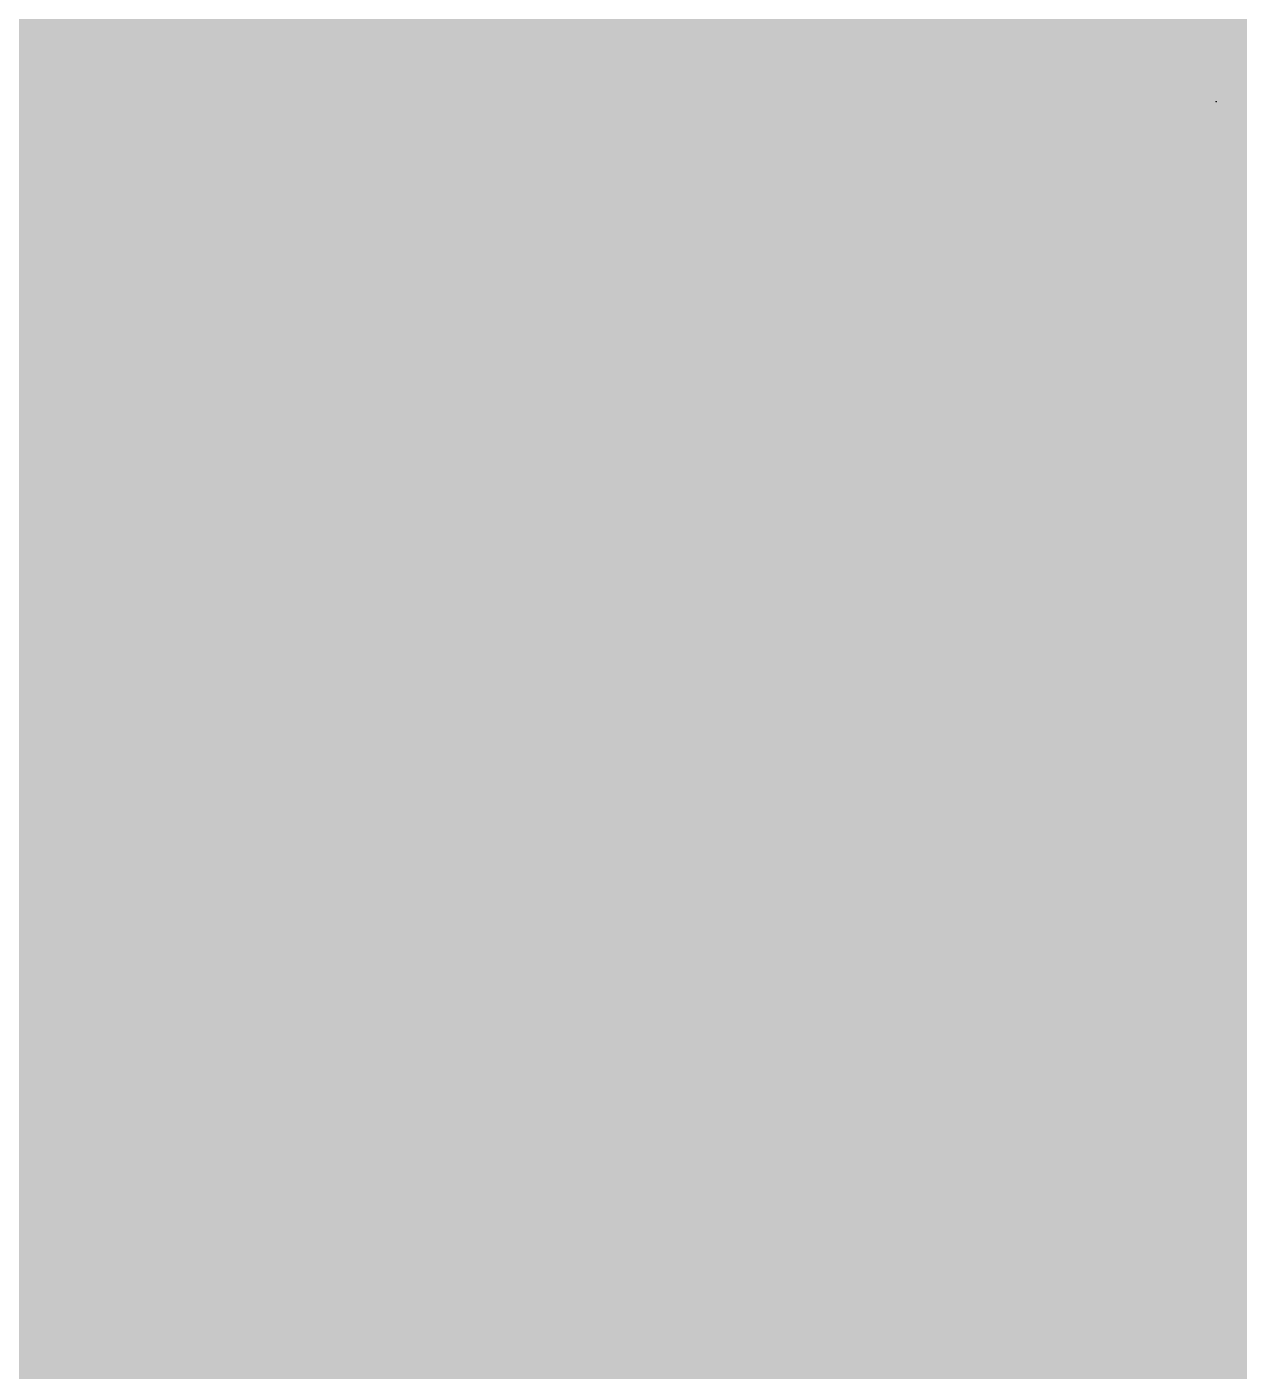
# Model space of a CAD drawing. Header units: metres. Extents: x -5576 to 5301, y -5071 to 5410.
# Drawn here: x -2515 to -172, y -2424 to 174 of the extents above; entities that cross this region are included whole.
import ezdxf

# ---------------------------------------------------------------- set-up
doc = ezdxf.new("R2010")
doc.units = ezdxf.units.M
doc.layers.add('A-DETL-GENF', color=92, linetype='Continuous', lineweight=18)
doc.layers.add('G-IMPT', color=8, linetype='Continuous', lineweight=13)

# ---------------------------------------------------------------- blocks, each defined once
blk = doc.blocks.new('90 boom_1e_orde - tree 4 plan_dwg-5047597-00_0 Basismaterialen')
at = {"layer": 'G-IMPT', "flags": 128}
for points in [[(223.9, 66), (224, 66), (224, 66), (224, 66), (224, 66), (224, 66), (224, 66), (224, 66), (224, 66), (224, 66), (224, 66), (224.1, 66), (224.1, 66), (224.1, 66), (224.1, 66), (224.1, 66), (224.1, 66), (224.1, 66), (224.1, 66), (224.1, 66), (224.1, 66), (224.1, 66), (224.1, 66), (224.1, 66), (224.1, 66), (224.1, 66), (224.1, 66), (224.1, 66), (224.1, 66), (224.1, 66), (224.1, 66), (224.2, 66), (224.2, 66), (224.2, 66), (224.2, 66), (224.2, 66), (224.2, 66), (224.2, 66), (224.2, 66), (224.2, 66), (224.2, 66), (224.2, 66), (224.2, 66), (224.2, 66), (224.2, 66), (224.2, 66), (224.2, 66), (224.2, 66), (224.2, 66), (224.2, 66), (224.2, 66), (224.2, 66), (224.2, 66), (224.2, 66), (224.2, 66), (224.2, 66), (224.2, 65.9), (224.2, 65.9), (224.2, 65.9), (224.2, 65.9), (224.2, 65.9), (224.2, 65.9), (224.2, 65.9), (224.2, 65.9), (224.2, 65.9), (224.2, 65.9), (224.2, 65.9), (224.2, 65.9), (224.2, 65.9), (224.2, 65.9), (224.2, 65.9), (224.2, 65.9), (224.2, 65.9), (224.2, 65.9), (224.2, 65.9), (224.2, 65.9), (224.2, 65.9), (224.2, 65.9), (224.2, 65.9), (224.2, 65.9), (224.2, 65.9), (224.2, 65.9), (224.2, 65.9), (224.2, 65.9), (224.2, 65.9), (224.2, 65.9), (224.2, 65.9), (224.2, 65.9), (224.2, 65.9), (224.2, 65.9), (224.2, 65.9), (224.2, 65.9), (224.2, 65.9), (224.2, 65.9), (224.2, 65.9), (224.2, 65.9), (224.2, 65.9), (224.3, 65.9), (224.3, 65.9), (224.3, 65.9), (224.3, 65.9), (224.3, 65.9), (224.3, 65.9), (224.3, 65.9), (224.3, 65.9), (224.3, 65.9), (224.3, 65.9), (224.3, 65.9), (224.3, 65.9), (224.3, 65.9), (224.3, 65.9), (224.3, 65.9), (224.3, 65.9), (224.3, 65.9), (224.3, 65.9), (224.3, 65.9), (224.3, 65.9), (224.3, 65.8), (224.3, 65.8), (224.3, 65.8), (224.3, 65.8), (224.3, 65.8), (224.3, 65.8), (224.3, 65.8), (224.3, 65.8), (224.3, 65.8), (224.3, 65.8), (224.3, 65.8), (224.3, 65.8), (224.3, 65.8), (224.3, 65.8), (224.3, 65.8), (224.3, 65.8), (224.3, 65.8), (224.3, 65.8), (224.3, 65.8), (224.3, 65.8), (224.3, 65.8), (224.3, 65.8), (224.3, 65.8), (224.3, 65.8), (224.3, 65.8), (224.3, 65.8), (224.3, 65.8), (224.3, 65.8), (224.3, 65.8), (224.3, 65.8), (224.3, 65.8), (224.3, 65.8), (224.3, 65.8), (224.3, 65.8), (224.4, 65.8), (224.4, 65.8), (224.4, 65.8), (224.4, 65.8), (224.4, 65.8), (224.4, 65.8), (224.4, 65.8), (224.4, 65.8), (224.4, 65.8), (224.4, 65.7), (224.4, 65.7), (224.4, 65.7), (224.4, 65.7), (224.4, 65.7), (224.4, 65.7), (224.4, 65.7), (224.4, 65.7), (224.4, 65.7), (224.4, 65.7), (224.4, 65.7), (224.4, 65.7), (224.4, 65.7), (224.4, 65.7), (224.4, 65.7), (224.4, 65.7), (224.4, 65.7), (224.4, 65.7), (224.4, 65.7), (224.4, 65.7), (224.4, 65.7), (224.4, 65.7), (224.4, 65.7), (224.4, 65.7), (224.4, 65.7), (224.4, 65.7), (224.4, 65.6), (224.4, 65.6), (224.4, 65.6), (224.4, 65.6), (224.4, 65.6), (224.4, 65.6), (224.4, 65.6), (224.4, 65.6), (224.4, 65.6), (224.4, 65.6), (224.4, 65.6), (224.4, 65.6), (224.4, 65.6), (224.4, 65.6), (224.4, 65.6), (224.4, 65.6), (224.4, 65.6), (224.4, 65.6), (224.4, 65.6), (224.4, 65.6), (224.4, 65.6), (224.4, 65.6), (224.4, 65.6), (224.4, 65.6), (224.4, 65.6), (224.4, 65.6), (224.4, 65.6), (224.4, 65.6), (224.4, 65.6), (224.4, 65.6), (224.4, 65.6), (224.4, 65.6), (224.4, 65.6), (224.4, 65.6), (224.4, 65.6), (224.4, 65.6), (224.4, 65.6), (224.4, 65.6), (224.4, 65.6), (224.4, 65.6), (224.4, 65.6), (224.4, 65.6), (224.4, 65.6), (224.4, 65.6), (224.4, 65.6), (224.4, 65.6), (224.4, 65.6), (224.4, 65.6), (224.4, 65.6), (224.4, 65.6), (224.4, 65.6), (224.4, 65.6), (224.4, 65.6), (224.4, 65.6), (224.4, 65.5), (224.4, 65.5), (224.4, 65.5), (224.4, 65.5), (224.4, 65.5), (224.4, 65.5), (224.4, 65.5), (224.4, 65.5), (224.4, 65.5), (224.4, 65.5), (224.4, 65.5), (224.4, 65.5), (224.4, 65.5), (224.4, 65.5), (224.4, 65.5), (224.4, 65.5), (224.4, 65.5), (224.4, 65.5), (224.4, 65.5), (224.4, 65.5), (224.4, 65.5), (224.4, 65.5), (224.4, 65.5), (224.4, 65.5), (224.4, 65.5), (224.4, 65.5), (224.4, 65.5), (224.4, 65.5), (224.4, 65.5), (224.4, 65.5), (224.4, 65.5), (224.4, 65.5), (224.4, 65.5), (224.4, 65.5), (224.4, 65.5), (224.4, 65.5), (224.4, 65.5), (224.4, 65.5), (224.4, 65.5), (224.4, 65.5), (224.4, 65.5), (224.4, 65.5), (224.4, 65.5), (224.3, 65.5), (224.3, 65.5), (224.3, 65.5), (224.3, 65.5), (224.3, 65.5), (224.3, 65.5), (224.3, 65.5), (224.3, 65.5), (224.3, 65.5), (224.3, 65.5), (224.3, 65.5), (224.3, 65.5), (224.3, 65.5), (224.3, 65.5), (224.3, 65.5), (224.3, 65.5), (224.3, 65.5), (224.3, 65.5), (224.3, 65.5), (224.3, 65.5), (224.3, 65.5), (224.3, 65.5), (224.3, 65.5), (224.3, 65.5), (224.3, 65.5), (224.3, 65.5), (224.3, 65.5), (224.3, 65.5), (224.3, 65.5), (224.3, 65.5), (224.3, 65.5), (224.3, 65.5), (224.3, 65.5), (224.3, 65.5), (224.3, 65.5), (224.3, 65.5), (224.3, 65.5), (224.3, 65.5), (224.3, 65.5), (224.3, 65.5), (224.3, 65.4), (224.3, 65.4), (224.3, 65.4), (224.3, 65.4), (224.3, 65.4), (224.3, 65.4), (224.3, 65.4), (224.3, 65.4), (224.3, 65.4), (224.3, 65.4), (224.3, 65.4), (224.3, 65.4), (224.3, 65.4), (224.3, 65.4), (224.3, 65.4), (224.3, 65.4), (224.3, 65.4), (224.3, 65.4), (224.3, 65.4), (224.3, 65.4), (224.3, 65.4), (224.3, 65.4), (224.3, 65.4), (224.3, 65.4), (224.3, 65.4), (224.3, 65.4), (224.3, 65.4), (224.3, 65.4), (224.3, 65.4), (224.3, 65.4), (224.3, 65.4), (224.3, 65.4), (224.3, 65.4), (224.3, 65.4), (224.3, 65.4), (224.3, 65.4), (224.3, 65.4), (224.3, 65.4), (224.3, 65.4), (224.3, 65.4), (224.4, 65.4), (224.4, 65.4), (224.4, 65.4), (224.4, 65.4), (224.4, 65.4), (224.4, 65.4), (224.4, 65.4), (224.4, 65.4), (224.4, 65.4), (224.4, 65.4), (224.4, 65.4), (224.4, 65.4), (224.4, 65.4), (224.4, 65.4), (224.4, 65.4), (224.4, 65.4), (224.4, 65.4), (224.4, 65.4), (224.4, 65.4), (224.4, 65.4), (224.4, 65.4), (224.4, 65.4), (224.4, 65.4), (224.4, 65.4), (224.4, 65.4), (224.4, 65.4), (224.4, 65.4), (224.4, 65.4), (224.4, 65.4), (224.4, 65.4), (224.4, 65.4), (224.4, 65.4), (224.4, 65.4), (224.4, 65.4), (224.4, 65.4), (224.4, 65.4), (224.4, 65.3), (224.4, 65.3), (224.4, 65.3), (224.4, 65.3), (224.4, 65.3), (224.4, 65.3), (224.4, 65.3), (224.4, 65.3), (224.4, 65.3), (224.4, 65.3), (224.4, 65.3), (224.4, 65.3), (224.4, 65.3), (224.4, 65.3), (224.4, 65.3), (224.4, 65.3), (224.4, 65.3), (224.4, 65.3), (224.4, 65.3), (224.4, 65.3), (224.4, 65.3), (224.4, 65.3), (224.4, 65.3), (224.4, 65.3), (224.4, 65.3), (224.4, 65.3), (224.4, 65.3), (224.4, 65.3), (224.4, 65.3), (224.4, 65.3), (224.4, 65.3), (224.4, 65.3), (224.4, 65.3), (224.4, 65.3), (224.4, 65.3), (224.4, 65.3), (224.4, 65.3), (224.4, 65.3), (224.4, 65.3), (224.4, 65.3), (224.4, 65.3), (224.4, 65.3), (224.4, 65.3), (224.4, 65.3), (224.4, 65.3), (224.4, 65.3), (224.4, 65.3), (224.3, 65.2), (224.3, 65.2), (224.3, 65.2), (224.3, 65.2), (224.3, 65.2), (224.3, 65.2), (224.3, 65.2), (224.3, 65.2), (224.3, 65.2), (224.3, 65.2), (224.3, 65.2), (224.3, 65.2), (224.3, 65.2), (224.3, 65.2), (224.3, 65.2), (224.3, 65.2), (224.3, 65.2), (224.3, 65.2), (224.3, 65.2), (224.3, 65.2), (224.3, 65.2), (224.3, 65.2), (224.3, 65.2), (224.3, 65.2), (224.3, 65.2), (224.3, 65.2), (224.3, 65.2), (224.3, 65.2), (224.3, 65.2), (224.3, 65.2), (224.3, 65.2), (224.3, 65.2), (224.3, 65.2), (224.3, 65.2), (224.3, 65.2), (224.3, 65.2), (224.3, 65.2), (224.3, 65.2), (224.3, 65.2), (224.3, 65.2), (224.3, 65.2), (224.3, 65.2), (224.3, 65.2), (224.3, 65.2), (224.3, 65.2), (224.3, 65.2), (224.3, 65.2), (224.3, 65.2), (224.3, 65.2), (224.3, 65.2), (224.3, 65.2), (224.3, 65.2), (224.3, 65.2), (224.3, 65.2), (224.3, 65.2), (224.3, 65.2), (224.3, 65.2), (224.3, 65.2), (224.3, 65.2), (224.3, 65.2), (224.3, 65.2), (224.3, 65.2), (224.3, 65.2), (224.3, 65.2), (224.3, 65.2), (224.3, 65.2), (224.3, 65.2), (224.3, 65.2), (224.3, 65.2), (224.3, 65.2), (224.3, 65.2), (224.3, 65.2), (224.3, 65.2), (224.3, 65.2), (224.3, 65.2), (224.3, 65.2), (224.2, 65.2), (224.2, 65.2), (224.2, 65.2), (224.2, 65.2), (224.2, 65.2), (224.2, 65.2), (224.2, 65.2), (224.2, 65.2), (224.2, 65.2), (224.2, 65.2), (224.2, 65.2), (224.2, 65.2), (224.2, 65.2), (224.2, 65.2), (224.2, 65.2), (224.2, 65.2), (224.2, 65.2), (224.2, 65.2), (224.2, 65.2), (224.2, 65.2), (224.2, 65.2), (224.2, 65.2), (224.2, 65.2), (224.2, 65.2), (224.2, 65.2), (224.2, 65.2), (224.2, 65.2), (224.2, 65.2), (224.2, 65.2), (224.2, 65.2), (224.2, 65.2), (224.2, 65.2), (224.2, 65.2), (224.2, 65.2), (224.2, 65.2), (224.2, 65.2), (224.2, 65.2), (224.2, 65.2), (224.2, 65.2), (224.2, 65.1), (224.2, 65.1), (224.2, 65.1), (224.2, 65.1), (224.2, 65.1), (224.2, 65.1), (224.2, 65.1), (224.2, 65.1), (224.2, 65.1), (224.2, 65.1), (224.2, 65.1), (224.2, 65.1), (224.2, 65.1), (224.2, 65.1), (224.2, 65.2), (224.2, 65.2), (224.2, 65.2), (224.1, 65.2), (224.1, 65.2), (224.1, 65.2), (224.1, 65.2), (224.1, 65.2), (224.1, 65.2), (224.1, 65.2), (224.1, 65.2), (224.1, 65.1), (224.1, 65.1), (224.1, 65.1), (224.1, 65.1), (224.1, 65.1), (224.1, 65.1), (224.1, 65.1), (224.1, 65.1), (224.1, 65.1), (224.1, 65.1), (224.1, 65.1), (224.1, 65.1), (224.1, 65.1), (224.1, 65.1), (224.1, 65.1), (224.1, 65.1), (224.1, 65.1), (224.1, 65.1), (224.1, 65.1), (224.1, 65.1), (224.1, 65.1), (224.1, 65.1), (224.1, 65.1), (224.1, 65.1), (224.1, 65.1), (224.1, 65.1), (224.1, 65.1), (224.1, 65.1), (224.1, 65.1), (224.1, 65.1), (224.1, 65.1), (224.1, 65.1), (224.1, 65.1), (224.1, 65.1), (224.1, 65.1), (224.1, 65.1), (224.1, 65.1), (224.1, 65.1), (224.1, 65.1), (224.1, 65.1), (224.1, 65.1), (224.1, 65.1), (224.1, 65.1), (224.1, 65.1), (224, 65.1), (224, 65.1), (224, 65.1), (224, 65.1), (224, 65.1), (224, 65.1), (224, 65.1), (224, 65.1), (224, 65.1), (224, 65.1), (224, 65.1), (224, 65.1), (224, 65.1), (224, 65.1), (224, 65.1), (224, 65.1), (224, 65.1), (224, 65.1), (224, 65.1), (224, 65.1), (224, 65.1), (224, 65.1), (224, 65.1), (224, 65.1), (224, 65.1), (224, 65.1), (224, 65.1), (224, 65.1), (224, 65.1), (224, 65.1), (224, 65.1), (224, 65.1), (224, 65.1), (223.9, 65.1), (223.9, 65.1), (223.9, 65.1), (223.9, 65.1), (223.9, 65.1), (223.9, 65.1), (223.9, 65.1), (223.9, 65.1), (223.9, 65.1), (223.9, 65.1), (223.9, 65.1), (223.9, 65.1), (223.9, 65.1), (223.9, 65.1), (223.9, 65.1), (223.9, 65.1), (223.9, 65.1), (223.9, 65.1), (223.9, 65.1), (223.9, 65.1), (223.9, 65.1), (223.9, 65.1), (223.9, 65.1), (223.9, 65.1), (223.9, 65.1), (223.9, 65.1), (223.9, 65.1), (223.9, 65), (223.9, 65), (223.9, 65), (223.9, 65), (223.9, 65), (223.9, 65), (223.9, 65), (223.9, 65), (223.9, 65), (223.9, 65), (223.9, 65), (223.9, 65), (223.9, 65), (223.9, 65), (223.9, 65.1), (223.9, 65.1), (223.9, 65.1), (223.9, 65.1), (223.8, 65.1), (223.8, 65.1), (223.8, 65.1), (223.8, 65.1), (223.8, 65.1), (223.8, 65.1), (223.8, 65.1), (223.8, 65.1), (223.8, 65.1), (223.8, 65.1), (223.8, 65.1), (223.8, 65.1), (223.8, 65.1), (223.8, 65.1), (223.8, 65.1), (223.8, 65.1), (223.8, 65.1), (223.8, 65.1), (223.8, 65.1), (223.8, 65.1), (223.8, 65.1), (223.8, 65.1), (223.8, 65.1), (223.8, 65.1), (223.8, 65.1), (223.8, 65.1), (223.8, 65.1), (223.8, 65.1), (223.8, 65.1), (223.8, 65.1), (223.8, 65.1), (223.8, 65.1), (223.8, 65.1), (223.8, 65.1), (223.8, 65.1), (223.8, 65.1), (223.8, 65.1), (223.8, 65.1), (223.8, 65.1), (223.8, 65.1), (223.8, 65.1), (223.8, 65.1), (223.8, 65.1), (223.7, 65.1), (223.7, 65.1), (223.7, 65.1), (223.7, 65.1), (223.7, 65.1), (223.7, 65.1), (223.7, 65.1), (223.7, 65.1), (223.7, 65.2), (223.7, 65.2), (223.7, 65.2), (223.7, 65.2), (223.7, 65.2), (223.7, 65.2), (223.7, 65.2), (223.7, 65.2), (223.7, 65.2), (223.7, 65.2), (223.7, 65.2), (223.7, 65.2), (223.7, 65.2), (223.7, 65.2), (223.7, 65.2), (223.7, 65.2), (223.7, 65.2), (223.7, 65.2), (223.7, 65.2), (223.7, 65.2), (223.7, 65.3), (223.7, 65.3), (223.7, 65.3), (223.7, 65.3), (223.7, 65.3), (223.7, 65.3), (223.7, 65.3), (223.7, 65.3), (223.7, 65.3), (223.7, 65.3), (223.7, 65.3), (223.7, 65.3), (223.7, 65.3), (223.7, 65.3), (223.7, 65.3), (223.7, 65.3), (223.7, 65.3), (223.7, 65.3), (223.7, 65.3), (223.7, 65.3), (223.7, 65.3), (223.7, 65.3), (223.7, 65.3), (223.7, 65.3), (223.7, 65.3), (223.7, 65.3), (223.7, 65.3), (223.7, 65.3), (223.7, 65.3), (223.7, 65.3), (223.7, 65.3), (223.7, 65.3), (223.7, 65.3), (223.7, 65.3), (223.7, 65.3), (223.6, 65.3), (223.6, 65.3), (223.6, 65.3), (223.6, 65.3), (223.6, 65.3), (223.6, 65.3), (223.6, 65.3), (223.6, 65.3), (223.6, 65.3), (223.6, 65.3), (223.6, 65.3), (223.6, 65.3), (223.6, 65.3), (223.6, 65.3), (223.6, 65.3), (223.6, 65.3), (223.6, 65.3), (223.6, 65.3), (223.6, 65.3), (223.6, 65.3), (223.6, 65.3), (223.6, 65.3), (223.6, 65.3), (223.6, 65.3), (223.6, 65.3), (223.6, 65.3), (223.6, 65.3), (223.6, 65.3), (223.6, 65.3), (223.6, 65.3), (223.6, 65.3), (223.6, 65.3), (223.6, 65.3), (223.6, 65.2), (223.6, 65.2), (223.6, 65.2), (223.6, 65.2), (223.6, 65.2), (223.6, 65.2), (223.6, 65.2), (223.6, 65.2), (223.6, 65.2), (223.6, 65.2), (223.6, 65.2), (223.5, 65.2), (223.5, 65.2), (223.5, 65.2), (223.5, 65.3), (223.5, 65.3), (223.5, 65.3), (223.5, 65.3), (223.5, 65.3), (223.5, 65.3), (223.5, 65.3), (223.5, 65.3), (223.5, 65.3), (223.5, 65.3), (223.5, 65.3), (223.5, 65.3), (223.5, 65.3), (223.5, 65.3), (223.5, 65.3), (223.5, 65.3), (223.5, 65.3), (223.5, 65.3), (223.5, 65.3), (223.5, 65.3), (223.5, 65.3), (223.5, 65.3), (223.5, 65.3), (223.5, 65.3), (223.5, 65.3), (223.5, 65.3), (223.5, 65.3), (223.5, 65.3), (223.5, 65.3), (223.5, 65.3), (223.5, 65.3), (223.5, 65.4), (223.5, 65.4), (223.5, 65.4), (223.5, 65.4), (223.5, 65.4), (223.5, 65.4), (223.5, 65.4), (223.5, 65.4), (223.5, 65.4), (223.5, 65.4), (223.5, 65.4), (223.5, 65.4), (223.5, 65.4), (223.5, 65.4), (223.5, 65.4), (223.5, 65.4), (223.5, 65.4), (223.5, 65.4), (223.5, 65.4), (223.5, 65.4), (223.5, 65.4), (223.5, 65.4), (223.5, 65.4), (223.5, 65.4), (223.5, 65.4), (223.5, 65.4), (223.5, 65.4), (223.5, 65.4), (223.5, 65.4), (223.5, 65.4), (223.5, 65.4), (223.5, 65.4), (223.5, 65.4), (223.5, 65.4), (223.5, 65.4), (223.5, 65.4), (223.5, 65.4), (223.5, 65.4), (223.5, 65.4), (223.5, 65.4), (223.5, 65.4), (223.5, 65.4), (223.5, 65.4), (223.5, 65.4), (223.4, 65.4), (223.4, 65.4), (223.4, 65.4), (223.4, 65.4), (223.4, 65.4), (223.4, 65.4), (223.4, 65.5), (223.4, 65.5), (223.4, 65.5), (223.4, 65.5), (223.4, 65.5), (223.4, 65.5), (223.4, 65.5), (223.4, 65.5), (223.4, 65.5), (223.4, 65.5), (223.4, 65.5), (223.4, 65.5), (223.4, 65.5), (223.4, 65.5), (223.4, 65.5), (223.4, 65.5), (223.4, 65.5), (223.4, 65.5), (223.4, 65.5), (223.4, 65.5), (223.4, 65.5), (223.5, 65.5), (223.5, 65.5), (223.5, 65.5), (223.5, 65.5), (223.5, 65.5), (223.5, 65.5), (223.5, 65.5), (223.5, 65.5), (223.5, 65.5), (223.5, 65.5), (223.5, 65.5), (223.5, 65.5), (223.5, 65.5), (223.5, 65.5), (223.5, 65.5), (223.5, 65.5), (223.5, 65.5), (223.5, 65.5), (223.5, 65.5), (223.5, 65.5), (223.5, 65.5), (223.5, 65.5), (223.5, 65.5), (223.5, 65.5), (223.5, 65.5), (223.5, 65.5), (223.5, 65.5), (223.5, 65.5), (223.5, 65.5), (223.5, 65.5), (223.5, 65.5), (223.5, 65.5), (223.5, 65.5), (223.5, 65.5), (223.5, 65.5), (223.5, 65.5), (223.5, 65.5), (223.5, 65.5), (223.5, 65.5), (223.5, 65.5), (223.5, 65.6), (223.5, 65.6), (223.5, 65.6), (223.5, 65.6), (223.5, 65.6), (223.5, 65.6), (223.5, 65.6), (223.5, 65.6), (223.5, 65.6), (223.5, 65.6), (223.4, 65.6), (223.4, 65.6), (223.4, 65.6), (223.4, 65.6), (223.4, 65.6), (223.4, 65.6), (223.4, 65.6), (223.4, 65.6), (223.4, 65.6), (223.4, 65.6), (223.4, 65.6), (223.4, 65.6), (223.4, 65.6), (223.4, 65.6), (223.4, 65.6), (223.4, 65.6), (223.4, 65.6), (223.4, 65.6), (223.4, 65.6), (223.4, 65.6), (223.4, 65.6), (223.4, 65.6), (223.4, 65.6), (223.4, 65.6), (223.4, 65.6), (223.4, 65.6), (223.4, 65.7), (223.5, 65.7), (223.5, 65.7), (223.5, 65.7), (223.5, 65.7), (223.5, 65.7), (223.5, 65.7), (223.5, 65.7), (223.5, 65.7), (223.5, 65.7), (223.5, 65.7), (223.5, 65.7), (223.5, 65.7), (223.5, 65.7), (223.5, 65.7), (223.5, 65.7), (223.5, 65.7), (223.5, 65.7), (223.5, 65.7), (223.5, 65.7), (223.5, 65.7), (223.5, 65.7), (223.5, 65.7), (223.5, 65.7), (223.5, 65.7), (223.5, 65.7), (223.5, 65.7), (223.5, 65.7), (223.5, 65.7), (223.5, 65.7), (223.5, 65.7), (223.5, 65.7), (223.5, 65.7), (223.5, 65.7), (223.5, 65.7), (223.5, 65.7), (223.5, 65.7), (223.5, 65.7), (223.5, 65.7), (223.5, 65.7), (223.5, 65.7), (223.5, 65.7), (223.5, 65.7), (223.5, 65.7), (223.5, 65.7), (223.5, 65.7), (223.5, 65.7), (223.5, 65.7), (223.5, 65.7), (223.5, 65.7), (223.5, 65.7), (223.6, 65.7), (223.6, 65.7), (223.6, 65.7), (223.6, 65.7), (223.6, 65.7), (223.6, 65.7), (223.6, 65.7), (223.6, 65.7), (223.6, 65.7), (223.6, 65.7), (223.6, 65.7), (223.6, 65.7), (223.6, 65.7), (223.6, 65.7), (223.6, 65.7), (223.6, 65.7), (223.6, 65.7), (223.6, 65.7), (223.6, 65.7), (223.6, 65.7), (223.6, 65.7), (223.6, 65.7), (223.6, 65.7), (223.6, 65.7), (223.6, 65.7), (223.6, 65.7), (223.6, 65.7), (223.6, 65.7), (223.7, 65.7), (223.7, 65.7), (223.7, 65.7), (223.7, 65.7), (223.7, 65.7), (223.7, 65.7), (223.7, 65.7), (223.7, 65.7), (223.7, 65.7), (223.7, 65.7), (223.7, 65.7), (223.7, 65.7), (223.7, 65.7), (223.7, 65.7), (223.7, 65.7), (223.7, 65.7), (223.7, 65.7), (223.7, 65.7), (223.7, 65.7), (223.7, 65.7), (223.7, 65.7), (223.7, 65.7), (223.7, 65.7), (223.7, 65.7), (223.7, 65.7), (223.7, 65.7), (223.7, 65.7), (223.7, 65.7), (223.7, 65.7), (223.7, 65.7), (223.7, 65.7), (223.7, 65.7), (223.7, 65.8), (223.7, 65.8), (223.7, 65.8), (223.7, 65.8), (223.7, 65.8), (223.7, 65.8), (223.7, 65.8), (223.7, 65.8), (223.7, 65.8), (223.7, 65.8), (223.7, 65.8), (223.7, 65.8), (223.7, 65.8), (223.7, 65.8), (223.7, 65.8), (223.7, 65.8), (223.7, 65.8), (223.7, 65.8), (223.7, 65.8), (223.7, 65.8), (223.7, 65.8), (223.7, 65.8), (223.7, 65.8), (223.7, 65.8), (223.7, 65.8), (223.7, 65.8), (223.7, 65.8), (223.7, 65.8), (223.7, 65.8), (223.7, 65.8), (223.7, 65.8), (223.7, 65.8), (223.7, 65.8), (223.7, 65.8), (223.7, 65.8), (223.8, 65.8), (223.8, 65.8), (223.8, 65.8), (223.8, 65.8), (223.8, 65.8), (223.8, 65.8), (223.8, 65.8), (223.8, 65.8), (223.8, 65.8), (223.8, 65.8), (223.8, 65.8), (223.8, 65.8), (223.8, 65.8), (223.8, 65.8), (223.8, 65.8), (223.8, 65.8), (223.8, 65.8), (223.8, 65.8), (223.8, 65.8), (223.8, 65.8), (223.8, 65.8), (223.8, 65.8), (223.9, 65.8), (223.9, 65.8), (223.9, 65.8), (223.9, 65.8), (223.9, 65.8), (223.9, 65.8), (223.9, 65.8), (223.9, 65.8), (223.9, 65.8), (223.9, 65.8), (223.9, 65.8), (223.9, 65.8), (223.9, 65.8), (223.9, 65.8), (223.9, 65.8), (223.9, 65.8), (223.9, 65.8), (223.9, 65.8), (223.9, 65.8), (223.9, 65.8), (223.9, 65.8), (223.9, 65.8), (223.9, 65.8), (223.9, 65.8), (223.9, 65.8), (223.8, 65.8), (223.8, 65.8), (223.8, 65.8), (223.8, 65.9), (223.8, 65.9), (223.8, 65.9), (223.8, 65.9), (223.8, 65.9), (223.8, 65.9), (223.8, 65.9), (223.8, 65.9), (223.8, 65.9), (223.8, 65.9), (223.8, 65.9), (223.8, 65.9), (223.8, 65.9), (223.8, 65.9), (223.8, 65.9), (223.8, 65.9), (223.8, 65.9), (223.8, 65.9), (223.8, 65.9), (223.8, 65.9), (223.8, 65.9), (223.8, 65.9), (223.8, 65.9), (223.8, 65.9), (223.8, 65.9), (223.8, 65.9), (223.8, 65.9), (223.8, 65.9), (223.8, 65.9), (223.8, 65.9), (223.8, 65.9), (223.8, 65.9), (223.8, 65.9), (223.8, 65.9), (223.9, 65.9), (223.9, 65.9), (223.9, 65.9), (223.9, 65.9), (223.9, 65.9), (223.9, 65.9), (223.9, 65.9), (223.9, 65.9), (223.9, 65.9), (223.9, 65.9), (223.9, 65.9), (223.9, 65.9), (223.9, 65.9), (223.9, 65.9), (223.9, 66), (223.9, 66), (223.9, 66), (223.9, 66), (223.9, 66), (223.9, 66), (223.9, 66), (223.9, 66), (223.9, 66), (223.9, 66), (223.9, 66), (223.9, 66), (223.9, 66), (223.9, 66), (223.9, 66), (223.9, 66), (223.9, 66), (223.9, 66), (223.9, 66), (223.9, 66), (223.9, 66), (223.9, 66), (223.9, 66), (223.9, 66), (223.9, 66), (223.9, 66), (223.9, 66), (223.9, 66)], [(223.8, 66), (223.8, 66), (223.7, 66), (223.7, 66), (223.8, 66), (223.7, 66), (223.7, 66), (223.7, 66), (223.7, 65.9), (223.8, 65.9), (223.8, 65.9), (223.7, 65.8), (223.7, 65.9), (223.6, 65.8), (223.6, 65.8), (223.6, 65.8), (223.6, 65.8), (223.5, 65.8), (223.6, 65.8), (223.5, 65.8), (223.5, 65.8), (223.6, 65.9), (223.8, 65.8)], [(223.7, 65.2), (223.7, 65.3), (223.7, 65.2), (223.6, 65.2), (223.6, 65.2), (223.7, 65.2), (223.7, 65.1), (223.7, 65.1), (223.6, 65.2), (223.6, 65.2), (223.6, 65.2), (223.7, 65.1), (223.7, 65.1), (223.7, 65.1), (223.7, 65.1), (223.6, 65.1)], [(224.4, 65.4), (224.4, 65.4), (224.4, 65.5), (224.5, 65.4)]]:
    blk.add_lwpolyline(points, dxfattribs=at)
at = {"layer": 'G-IMPT'}
blk.add_circle((224, 65.5), 0.0133, dxfattribs=at)
blk = doc.blocks.new('90 boom_1e_orde - Tree with Shading-3639536-00_0 Basismaterialen')
at = {"layer": 'A-DETL-GENF', "lineweight": 13}
blk.add_hatch(color=256, dxfattribs=at).paths.add_polyline_path([(-603.7, -5071.4), (-553.8, -5070.6), (-506.9, -5067.7), (-463.5, -5062.9), (-424, -5056.5), (-388.7, -5048.6), (-358, -5039.4), (-332.2, -5029.1), (-311.5, -5017.8), (-295.8, -5005.7), (-284.3, -4992.5), (-276.8, -4978.5), (-272.8, -4963.6), (-271.7, -4947.7), (-273.2, -4930.9), (-276.7, -4913.1), (-281.8, -4894.5), (-288, -4874.9), (-294.9, -4854.4), (-301.9, -4833.1), (-308.6, -4811.1), (-314.5, -4788.6), (-319.1, -4765.7), (-321.8, -4742.4), (-322.2, -4719), (-319.8, -4695.4), (-314.1, -4672), (-304.6, -4648.7), (-290.9, -4625.8), (-273.3, -4603.3), (-252.1, -4581.5), (-227.9, -4560.4), (-201, -4540.2), (-171.7, -4521.1), (-140.5, -4503.2), (-107.8, -4486.8), (-73.9, -4471.8), (-39.4, -4458.6), (-4.4, -4447.2), (30.5, -4437.7), (65.2, -4430.2), (99.3, -4424.7), (132.6, -4421.3), (164.7, -4420.1), (195.3, -4421.1), (224.2, -4424.4), (251, -4430), (275.5, -4438), (297.5, -4448.5), (317.4, -4461.1), (336, -4475.8), (353.8, -4492.2), (371.5, -4510), (389.7, -4529.1), (409, -4549.1), (430, -4570), (453.5, -4591.3), (479.9, -4612.8), (509.9, -4634.3), (543.1, -4655.6), (579.2, -4676.2), (617.9, -4695.8), (658.8, -4714.3), (701.5, -4731.2), (745.7, -4746.3), (790.9, -4759.2), (836.9, -4769.6), (883.2, -4777.2), (929.6, -4781.9), (975.8, -4783.7), (1021.7, -4783), (1067.1, -4779.9), (1111.8, -4774.7), (1155.7, -4767.6), (1198.6, -4759), (1240.4, -4749), (1280.8, -4737.8), (1319.7, -4725.9), (1357, -4713.2), (1392.5, -4699.8), (1426, -4685.7), (1457.5, -4670.6), (1486.9, -4654.5), (1513.9, -4637.4), (1538.4, -4619.1), (1560.4, -4599.5), (1579.6, -4578.6), (1596, -4556.2), (1609.5, -4532.4), (1620.2, -4507.2), (1628.5, -4480.9), (1634.6, -4453.7), (1638.8, -4425.8), (1641.3, -4397.5), (1642.5, -4368.9), (1642.5, -4340.3), (1641.6, -4311.9), (1640.2, -4283.9), (1636.7, -4229.6), (1635.4, -4203.4), (1634.8, -4177.8), (1635.4, -4152.8), (1637.4, -4128.5), (1641.3, -4104.7), (1647.4, -4081.6), (1656.1, -4059.1), (1667.8, -4037.2), (1682.7, -4016), (1700.5, -3995.7), (1720.9, -3976.6), (1743.5, -3959.1), (1768, -3943.5), (1793.9, -3929.9), (1821, -3918.9), (1848.9, -3910.6), (1877.1, -3905.4), (1905.4, -3903.6), (1933.4, -3905.4), (1961.2, -3910.2), (1989, -3917.5), (2016.8, -3926.6), (2044.8, -3937), (2073.2, -3948), (2102, -3959), (2131.4, -3969.4), (2161.6, -3978.6), (2192.6, -3985.9), (2224.5, -3990.8), (2256.6, -3993.4), (2288.4, -3993.7), (2319.1, -3991.8), (2348, -3987.8), (2374.4, -3981.8), (2397.6, -3973.9), (2417, -3964.1), (2431.7, -3952.7), (2441.2, -3939.6), (2445, -3925), (2443.9, -3909.1), (2438.7, -3892.3), (2430.6, -3874.7), (2420.5, -3856.7), (2409.4, -3838.6), (2398.3, -3820.5), (2388.2, -3802.9), (2380.1, -3786), (2374.9, -3770), (2373.5, -3755.2), (2375.8, -3741.7), (2381.5, -3729.7), (2390.3, -3719.2), (2401.9, -3710.2), (2415.9, -3703), (2432.1, -3697.6), (2450.2, -3694), (2469.9, -3692.4), (2490.9, -3692.9), (2513, -3695.5), (2535.9, -3699.8), (2559.8, -3705.6), (2584.4, -3712.4), (2609.7, -3719.9), (2635.8, -3727.7), (2662.4, -3735.4), (2689.5, -3742.7), (2717.1, -3749.2), (2745.1, -3754.6), (2773.5, -3758.4), (2802.2, -3760.8), (2831.4, -3761.6), (2861.2, -3761.1), (2891.5, -3759.1), (2922.5, -3755.7), (2954.3, -3750.9), (2986.8, -3744.8), (3020.2, -3737.5), (3054.5, -3728.8), (3089.7, -3719), (3125.7, -3707.9), (3161.3, -3696), (3196.8, -3683), (3231.3, -3669.1), (3264.6, -3654.5), (3296, -3639.2), (3325.2, -3623.3), (3351.7, -3606.9), (3375, -3590.1), (3394.7, -3573), (3411.2, -3555.6), (3424.7, -3537.8), (3435.5, -3519.8), (3444, -3501.5), (3450.6, -3482.8), (3455.4, -3463.8), (3459, -3444.6), (3461.5, -3425), (3463.4, -3405.1), (3464.9, -3384.9), (3465.9, -3364.5), (3466.6, -3343.8), (3466.6, -3323.1), (3466.1, -3302.3), (3465, -3281.5), (3463.1, -3260.7), (3460.4, -3240.1), (3456.8, -3219.7), (3452.3, -3199.5), (3446.9, -3179.6), (3440.5, -3159.3), (3434.1, -3140.7), (3420.6, -3103.1), (3414.1, -3084.8), (3408.3, -3066.7), (3403.3, -3049), (3399.5, -3031.6), (3397.1, -3014.5), (3396.2, -2997.7), (3397.1, -2981.4), (3399.6, -2965.9), (3403.7, -2951.4), (3409.5, -2938), (3417, -2926), (3426.1, -2915.7), (3436.9, -2907.1), (3449.3, -2900.6), (3463.4, -2896.3), (3479.1, -2894.4), (3496.4, -2894.7), (3515.3, -2897), (3535.6, -2901), (3557.3, -2906.5), (3580.3, -2913.3), (3604.6, -2921), (3630.1, -2929.5), (3656.7, -2938.4), (3684.4, -2947.7), (3713, -2956.8), (3742.4, -2965.6), (3772.3, -2973.6), (3802.5, -2980.4), (3832.8, -2985.6), (3862.9, -2988.7), (3892.7, -2989.5), (3921.7, -2987.5), (3950, -2982.2), (3977.1, -2973.4), (4003, -2960.7), (4027.6, -2944.4), (4051, -2924.9), (4073.3, -2902.7), (4094.5, -2878.3), (4114.7, -2852), (4134, -2824.3), (4152.5, -2795.6), (4170.1, -2766.3), (4187.1, -2737), (4203.3, -2707.8), (4218.5, -2679.1), (4232.6, -2650.7), (4245.2, -2622.9), (4256.1, -2595.6), (4265, -2568.9), (4271.7, -2543), (4275.8, -2517.7), (4277.2, -2493.3), (4275.5, -2469.7), (4270.6, -2447), (4263, -2425.1), (4253.3, -2403.8), (4242, -2382.9), (4229.9, -2362.4), (4217.4, -2342), (4205.1, -2321.6), (4193.8, -2301.1), (4183.9, -2280.3), (4176, -2258.9), (4170.7, -2237.1), (4167.8, -2214.8), (4167.1, -2192.3), (4168.5, -2169.9), (4171.7, -2147.6), (4176.4, -2125.8), (4182.6, -2104.5), (4190, -2084.1), (4198.4, -2064.7), (4207.5, -2046.6), (4217.2, -2029.8), (4227.4, -2014.2), (4237.8, -1999.6), (4248.5, -1985.6), (4259.3, -1972.1), (4270, -1958.7), (4280.6, -1945.2), (4290.8, -1931.3), (4300.7, -1916.9), (4310.1, -1901.6), (4318.9, -1885.2), (4326.9, -1867.9), (4334.3, -1849.7), (4341, -1830.9), (4346.9, -1811.5), (4352, -1791.7), (4356.4, -1771.7), (4359.8, -1751.5), (4362.4, -1731.5), (4364.2, -1711.6), (4365, -1692), (4364.8, -1672.8), (4363.7, -1653.9), (4361.7, -1635.4), (4358.7, -1617.2), (4354.8, -1599.5), (4349.9, -1582.1), (4343.9, -1565.1), (4337, -1548.5), (4329.1, -1532.4), (4320.2, -1516.6), (4310.4, -1501.2), (4299.6, -1486.1), (4288.1, -1471.3), (4275.7, -1456.7), (4262.6, -1442.2), (4248.8, -1427.8), (4234.4, -1413.5), (4219.5, -1399.2), (4204, -1384.8), (4188.2, -1370.3), (4171.9, -1356), (4155.4, -1342.1), (4138.7, -1328.9), (4122, -1316.6), (4105.2, -1305.6), (4088.6, -1296.1), (4072.1, -1288.4), (4055.9, -1282.7), (4040.1, -1279.3), (4024.7, -1278.4), (4009.6, -1279.6), (3994.5, -1282.3), (3979.2, -1286), (3963.6, -1290.2), (3947.3, -1294.4), (3930.3, -1298), (3912.2, -1300.6), (3892.9, -1301.6), (3872.1, -1300.5), (3849.9, -1296.9), (3826.6, -1291), (3802.9, -1282.8), (3779.4, -1272.8), (3756.8, -1261), (3735.7, -1247.8), (3716.7, -1233.3), (3700.5, -1217.9), (3687.7, -1201.6), (3678.8, -1184.9), (3674.4, -1167.8), (3673.9, -1150.3), (3676.7, -1132.6), (3682, -1114.6), (3689.2, -1096.2), (3697.5, -1077.5), (3706.3, -1058.6), (3714.9, -1039.3), (3722.5, -1019.7), (3728.5, -999.8), (3732.3, -979.7), (3733.9, -959.3), (3733.1, -938.8), (3730.2, -918.2), (3725.1, -897.7), (3717.8, -877.4), (3708.4, -857.3), (3696.9, -837.5), (3683.4, -818.2), (3667.8, -799.4), (3650.3, -781.2), (3631.6, -763.4), (3612.4, -745.9), (3593.4, -728.4), (3575.3, -710.8), (3558.8, -692.9), (3544.7, -674.4), (3533.8, -655.4), (3526.7, -635.4), (3524.1, -614.4), (3526.7, -592.2), (3534, -569.1), (3545.6, -545.3), (3560.9, -521.2), (3579.4, -496.8), (3600.5, -472.7), (3623.8, -449), (3648.6, -425.9), (3674.5, -403.9), (3700.9, -383.1), (3727.4, -363.9), (3753.7, -346.4), (3779.7, -330.9), (3805.2, -317.6), (3830, -306.7), (3854, -298.4), (3877.1, -293), (3898.9, -290.6), (3919.4, -291.4), (3938.4, -295.8), (3955.9, -303.7), (3972.4, -314.9), (3988.5, -328.9), (4004.8, -345.1), (4022, -363.2), (4040.7, -382.7), (4061.5, -403.2), (4085, -424.1), (4111.9, -445), (4142.9, -465.4), (4178.2, -484.9), (4217.4, -503.5), (4259.6, -520.9), (4304.1, -537.2), (4350, -552.1), (4396.7, -565.6), (4443.1, -577.7), (4488.7, -588.2), (4532.5, -597), (4573.8, -604.1), (4612, -609.4), (4647.1, -612.8), (4679.4, -614.3), (4709.2, -614), (4736.8, -611.8), (4762.4, -607.8), (4786.2, -602), (4808.6, -594.3), (4829.8, -584.7), (4850.1, -573.3), (4869.6, -560), (4888.3, -544.6), (4906.2, -526.7), (4922.9, -506.2), (4938.5, -482.7), (4952.7, -456), (4965.5, -425.7), (4976.7, -391.7), (4986.1, -353.6), (4993.7, -311.2), (4999.3, -264.3), (5002.7, -213.8), (5003.8, -160.8), (5002.2, -106.2), (4997.9, -51), (4990.5, 3.8), (4980, 57), (4966.1, 107.7), (4948.7, 155), (4927.4, 197.7), (4902.3, 235), (4873.9, 267.4), (4842.7, 295.2), (4809.5, 318.9), (4774.8, 339), (4739.3, 356), (4703.5, 370.5), (4668.2, 382.8), (4634, 393.6), (4571.1, 412.2), (4543.1, 420.9), (4517.4, 429.5), (4494, 438.3), (4473, 447.6), (4454.3, 457.6), (4437.8, 468.7), (4423.8, 481.2), (4412, 495.2), (4402.5, 511.1), (4395.4, 529.1), (4390.7, 548.9), (4388.4, 570.1), (4388.7, 592.3), (4391.5, 615.2), (4397, 638.4), (4405.2, 661.6), (4416.1, 684.3), (4430, 706.2), (4446.7, 727), (4466.4, 746.3), (4488.7, 764.3), (4513.2, 781.1), (4539.6, 797.1), (4567.6, 812.4), (4596.7, 827.2), (4626.6, 841.8), (4657, 856.4), (4687.4, 871.1), (4717.5, 886.3), (4746.9, 902), (4775.4, 918.6), (4802.6, 936.3), (4828.7, 955.6), (4852.1, 975.6), (4873.8, 997.7), (4893, 1021.7), (4909.5, 1047.8), (4922.9, 1076.2), (4932.9, 1107.3), (4939.4, 1141), (4942.5, 1177.1), (4942.1, 1215.4), (4938.7, 1255.4), (4932.3, 1296.8), (4923, 1339.3), (4911.1, 1382.5), (4896.7, 1426.1), (4880, 1469.8), (4861.1, 1513.3), (4840.3, 1556.1), (4817.8, 1598.5), (4793.8, 1640.6), (4768.8, 1682.3), (4743, 1724), (4716.7, 1765.6), (4690.2, 1807.4), (4663.8, 1849.4), (4637.8, 1891.8), (4612.5, 1934.7), (4588.1, 1978.1), (4564.4, 2021.5), (4541.2, 2064.5), (4518.2, 2106.4), (4495.1, 2146.7), (4471.7, 2184.8), (4447.7, 2220.3), (4422.8, 2252.4), (4396.8, 2280.8), (4369.4, 2304.7), (4340.4, 2324), (4310.2, 2338.9), (4279.2, 2350.3), (4247.7, 2358.8), (4216.1, 2365.1), (4184.8, 2369.9), (4124.9, 2377.4), (4097, 2381.6), (4071, 2387), (4047.3, 2394.1), (4026, 2402.9), (4007, 2413.5), (3990.5, 2425.8), (3976.4, 2439.7), (3964.8, 2455.1), (3955.7, 2471.9), (3949.2, 2490.3), (3945.3, 2509.9), (3944, 2530.9), (3945.2, 2553.1), (3948.9, 2576.4), (3954.7, 2601.5), (3962, 2626.4), (3970.9, 2652.9), (3980.9, 2680.4), (3991.9, 2708.7), (4015.1, 2767.6), (4026.8, 2798.1), (4038.2, 2829.3), (4048.7, 2861.3), (4057.8, 2894.4), (4064.9, 2928.7), (4069.6, 2964.5), (4071.4, 3002), (4069.6, 3041.4), (4063.8, 3083), (4053.4, 3126.9), (4037.9, 3173.3), (4016.9, 3222.4), (3990.8, 3273.8), (3959.9, 3327.1), (3924.9, 3381.7), (3886, 3437.3), (3843.8, 3493.4), (3798.8, 3549.4), (3751.4, 3605), (3702, 3659.7), (3651.2, 3712.9), (3599.4, 3764.4), (3546.9, 3813.7), (3494.1, 3860.5), (3441.3, 3904.5), (3388.8, 3945.5), (3337, 3983.1), (3286.1, 4016.9), (3236.6, 4046.8), (3188.8, 4072.3), (3142.9, 4093.2), (3099.3, 4109.3), (3058, 4120.9), (3018.8, 4128.4), (2981.8, 4132.1), (2946.8, 4132.4), (2913.8, 4129.9), (2882.7, 4124.8), (2853.5, 4117.6), (2826.1, 4108.6), (2800.4, 4098.4), (2776.3, 4087.2), (2753.4, 4075.6), (2731.3, 4064), (2709.6, 4053.1), (2687.8, 4043.1), (2665.5, 4034.7), (2642.3, 4028.3), (2617.7, 4024.5), (2591.4, 4023.7), (2562.8, 4026.4), (2531.7, 4032.9), (2498.7, 4042.8), (2464.5, 4055.4), (2429.6, 4070), (2395, 4086.1), (2361.1, 4103), (2328.7, 4120), (2298.6, 4136.4), (2271.4, 4151.7), (2247.8, 4165.1), (2228.4, 4176.4), (2212.8, 4185.8), (2200.8, 4194.2), (2191.9, 4202.3), (2185.7, 4210.8), (2181.8, 4220.3), (2179.9, 4231.6), (2179.4, 4245.4), (2180.1, 4262.4), (2181.5, 4283.4), (2183.4, 4308.7), (2185.7, 4337.9), (2188.8, 4370.2), (2192.6, 4405), (2197.4, 4441.4), (2203.4, 4478.8), (2210.7, 4516.3), (2219.6, 4553.3), (2230, 4589), (2242.3, 4622.6), (2256.4, 4653.6), (2271.6, 4682.1), (2287, 4708.1), (2301.7, 4731.9), (2314.8, 4753.7), (2325.5, 4773.6), (2332.7, 4791.8), (2335.7, 4808.6), (2333.5, 4824.1), (2325.2, 4838.5), (2310.2, 4851.8), (2288.8, 4864.2), (2261.3, 4875.4), (2228.4, 4885.2), (2190.6, 4893.7), (2148.2, 4900.6), (2101.9, 4905.8), (2052.1, 4909.3), (1999.3, 4910.9), (1944.1, 4910.4), (1886.8, 4907.8), (1828, 4903.3), (1768.3, 4897.3), (1708, 4889.9), (1647.8, 4881.5), (1588, 4872.2), (1529.3, 4862.6), (1472, 4852.6), (1416.7, 4842.8), (1363.9, 4833.3), (1313.9, 4824.4), (1266, 4816.7), (1219.3, 4810.6), (1172.9, 4806.6), (1126, 4805.3), (1077.7, 4807.2), (1027.1, 4812.7), (973.4, 4822.4), (915.6, 4836.8), (852.9, 4856.4), (784.3, 4881.7), (708.8, 4912.9), (625.3, 4950.3), (532.7, 4994.3), (429.9, 5045), (315.6, 5102.7), (189, 5167.7), (48.7, 5240.2), (-106.2, 5320.6), (-258.4, 5399.4), (-445, 5354.2), (-594.8, 5306.6), (-712.5, 5257), (-801.5, 5206), (-865.3, 5154.2), (-907.2, 5102.4), (-930.5, 5051.2), (-938.7, 5001.3), (-935.2, 4953.3), (-923.4, 4907.8), (-906.1, 4865.5), (-884.9, 4826.1), (-860.7, 4789.4), (-834.5, 4755.2), (-807.3, 4723.1), (-780.2, 4693), (-754, 4664.6), (-729.8, 4637.5), (-708.5, 4611.6), (-691.3, 4586.6), (-678.8, 4562.2), (-671.2, 4538.6), (-668.2, 4515.6), (-669.7, 4493.5), (-675.4, 4472.3), (-685.3, 4451.9), (-699.2, 4432.6), (-716.9, 4414.3), (-738.3, 4397.1), (-763.1, 4381), (-791.3, 4366.2), (-822.3, 4352.5), (-856, 4339.6), (-891.8, 4327.6), (-929.6, 4316.1), (-968.8, 4305.2), (-1009.2, 4294.5), (-1050.3, 4284), (-1091.8, 4273.5), (-1133.3, 4262.8), (-1174.6, 4251.8), (-1215.4, 4240.4), (-1255.7, 4228.5), (-1295.4, 4215.8), (-1334.3, 4202.4), (-1372.4, 4188), (-1409.6, 4172.6), (-1445.7, 4156.1), (-1480.7, 4138.2), (-1514.5, 4118.9), (-1547, 4098.1), (-1577.9, 4075.9), (-1607.1, 4052.3), (-1634.4, 4027.4), (-1659.5, 4001.4), (-1682.4, 3974.2), (-1702.7, 3946.1), (-1720.3, 3917.1), (-1735, 3887.3), (-1746.5, 3856.8), (-1754.8, 3825.7), (-1759.4, 3794.1), (-1760.1, 3762), (-1756.6, 3729.6), (-1748.6, 3696.9), (-1735.8, 3664.1), (-1717.8, 3631.2), (-1694.5, 3598.3), (-1665.5, 3565.6), (-1630.5, 3533.1), (-1589.4, 3500.9), (-1542.9, 3469.2), (-1491.8, 3438.2), (-1437.2, 3408), (-1379.8, 3378.9), (-1320.6, 3351), (-1260.5, 3324.6), (-1200.4, 3299.7), (-1141.1, 3276.7), (-1083.6, 3255.6), (-1028.6, 3236.5), (-976.9, 3219.3), (-929, 3203.5), (-885.4, 3188.7), (-846.7, 3174.6), (-813.5, 3160.8), (-786.3, 3147), (-765.7, 3132.7), (-752.3, 3117.6), (-746.6, 3101.3), (-748.9, 3083.6), (-758.8, 3064.5), (-775.5, 3044.1), (-798.1, 3022.5), (-826, 2999.8), (-858.3, 2976.3), (-894.4, 2951.9), (-933.4, 2926.8), (-974.7, 2901.2), (-1017.3, 2875.2), (-1060.7, 2848.9), (-1104.7, 2822.3), (-1149.1, 2795.6), (-1193.9, 2768.9), (-1239, 2742.2), (-1284.2, 2715.7), (-1329.5, 2689.5), (-1374.8, 2663.6), (-1419.9, 2638.1), (-1464.8, 2613.1), (-1509.4, 2588.8), (-1553.9, 2565.4), (-1598.5, 2543.1), (-1643.3, 2522.3), (-1688.5, 2503.3), (-1734.5, 2486.2), (-1781.3, 2471.4), (-1829.1, 2459.2), (-1878.3, 2449.8), (-1928.8, 2443.5), (-1981, 2440.6), (-2034.6, 2440.6), (-2089.3, 2443.3), (-2144.8, 2448.5), (-2200.9, 2455.7), (-2257.4, 2464.6), (-2314, 2474.8), (-2370.3, 2486.1), (-2426.2, 2498), (-2481.3, 2510.3), (-2588.6, 2534.7), (-2640.4, 2546.3), (-2690.8, 2557.3), (-2739.6, 2567.5), (-2786.9, 2576.5), (-2832.3, 2584.3), (-2875.8, 2590.6), (-2917.2, 2595.1), (-2956.5, 2597.7), (-2993.4, 2598.2), (-3027.6, 2596.6), (-3058.8, 2593), (-3086.5, 2587.6), (-3110.5, 2580.3), (-3130.3, 2571.4), (-3145.7, 2560.9), (-3156.1, 2548.9), (-3161.3, 2535.4), (-3160.9, 2520.6), (-3154.7, 2504.6), (-3143.1, 2487.5), (-3126.7, 2469.4), (-3105.9, 2450.4), (-3081.5, 2430.7), (-3053.9, 2410.3), (-3023.7, 2389.5), (-2991.6, 2368.3), (-2957.9, 2346.9), (-2923.4, 2325.3), (-2888.5, 2303.7), (-2854, 2281.9), (-2820.4, 2259.8), (-2788.5, 2237.3), (-2759, 2214.2), (-2732.4, 2190.2), (-2709.5, 2165.4), (-2690.9, 2139.5), (-2677.2, 2112.3), (-2669.2, 2083.8), (-2667.3, 2053.8), (-2671.1, 2023.1), (-2680.2, 1992.3), (-2694, 1962.2), (-2712, 1933.4), (-2733.6, 1906.9), (-2758.4, 1883.2), (-2785.7, 1863.2), (-2815.1, 1847.6), (-2846, 1837.1), (-2878, 1832.2), (-2910.9, 1832.7), (-2944.7, 1838.1), (-2979.2, 1847.8), (-3014.5, 1861.5), (-3050.5, 1878.5), (-3087, 1898.4), (-3124.1, 1920.8), (-3161.6, 1945), (-3199.6, 1970.7), (-3237.9, 1997.2), (-3276.4, 2024.2), (-3318, 2052.8), (-3354, 2077), (-3392.9, 2101.7), (-3431.9, 2124.6), (-3470.7, 2145.1), (-3509.5, 2162.6), (-3548, 2176.6), (-3586.3, 2186.5), (-3624.2, 2192), (-3661.9, 2193.7), (-3699.1, 2192.3), (-3736.1, 2188.6), (-3772.7, 2183.3), (-3845, 2171.3), (-3880.6, 2166), (-3915.9, 2162.3), (-3950.9, 2160.8), (-3985.6, 2162.3), (-4020, 2166.2), (-4054.4, 2172.1), (-4088.9, 2179.3), (-4123.6, 2187.2), (-4158.6, 2195.2), (-4194, 2202.9), (-4230.1, 2209.5), (-4266.9, 2214.5), (-4304.5, 2217.4), (-4343.1, 2217.5), (-4382.2, 2215), (-4421.6, 2210), (-4460.7, 2202.6), (-4499.3, 2192.9), (-4536.8, 2181.1), (-4573, 2167.2), (-4607.4, 2151.4), (-4639.6, 2133.8), (-4669.2, 2114.6), (-4695.9, 2093.8), (-4719.8, 2071.6), (-4741.2, 2048.2), (-4760.2, 2023.7), (-4776.9, 1998.3), (-4791.7, 1972.1), (-4804.7, 1945.3), (-4816.1, 1918.1), (-4826.1, 1890.5), (-4834.9, 1862.8), (-4842.8, 1835), (-4849.9, 1807.5), (-4863, 1754), (-4869.5, 1728.5), (-4876.3, 1704), (-4883.7, 1680.8), (-4892, 1659.1), (-4901.5, 1639.2), (-4912.4, 1621), (-4924.7, 1605.2), (-4938.7, 1591.2), (-4954.3, 1578.6), (-4971.3, 1567.3), (-4989.6, 1556.9), (-5009.4, 1547.2), (-5030.3, 1537.7), (-5052.5, 1528.3), (-5075.8, 1518.5), (-5100.1, 1508.1), (-5125.4, 1496.8), (-5151.6, 1484.4), (-5178.3, 1470.6), (-5205.4, 1455.3), (-5232.7, 1438.1), (-5260, 1419), (-5287.1, 1397.6), (-5313.8, 1373.8), (-5339.9, 1347.3), (-5365.3, 1318), (-5390, 1285.1), (-5412.7, 1250.8), (-5434.5, 1213.8), (-5454.6, 1175.3), (-5473, 1135.6), (-5489.4, 1095.3), (-5503.5, 1054.8), (-5515.4, 1014.8), (-5524.6, 975.6), (-5531, 937.7), (-5534.5, 901.6), (-5535.3, 867.2), (-5533.7, 834.2), (-5529.8, 802.5), (-5524.1, 772), (-5516.7, 742.3), (-5507.9, 713.4), (-5497.9, 685.1), (-5487.1, 657.1), (-5475.7, 629.3), (-5464, 601.6), (-5451.7, 573.9), (-5439, 546.5), (-5425.6, 519.3), (-5411.5, 492.5), (-5396.6, 466.2), (-5380.7, 440.4), (-5363.8, 415.2), (-5345.8, 390.8), (-5326.6, 367.2), (-5306.1, 344.6), (-5284.5, 322.6), (-5262, 301.2), (-5238.9, 280.2), (-5215.4, 259.3), (-5191.8, 238.5), (-5168.2, 217.4), (-5144.9, 196), (-5122.1, 174.1), (-5100.1, 151.4), (-5079.1, 127.8), (-5059.3, 103.6), (-5041, 79.1), (-5024.4, 54.4), (-5009.7, 30), (-4997.1, 5.9), (-4986.9, -17.3), (-4979.4, -39.6), (-4974.7, -60.5), (-4973.1, -79.9), (-4974.7, -97.5), (-4979.2, -113.3), (-4986.3, -127.2), (-4995.7, -139.4), (-5006.9, -149.9), (-5019.6, -158.7), (-5033.4, -165.8), (-5048, -171.3), (-5063, -175.2), (-5078, -177.5), (-5092.8, -178.3), (-5107.3, -177.8), (-5121.7, -176), (-5136.1, -173.3), (-5150.5, -169.8), (-5165.1, -165.7), (-5180, -161.1), (-5195.2, -156.3), (-5210.9, -151.4), (-5227.1, -146.7), (-5244, -142.2), (-5261.6, -138.2), (-5279.7, -134.6), (-5298.4, -131.7), (-5317.6, -129.4), (-5337.3, -127.8), (-5357.5, -127.2), (-5378.1, -127.5), (-5399.1, -128.8), (-5420.5, -131.3), (-5442.1, -135.1), (-5463.6, -140.7), (-5484.5, -148.7), (-5504.4, -159.8), (-5522.7, -174.3), (-5539, -193.1), (-5552.9, -216.6), (-5563.9, -245.4), (-5571.5, -280.2), (-5575.2, -321.4), (-5574.8, -369.5), (-5570.5, -423.6), (-5562.9, -482.5), (-5552.3, -545.2), (-5539.3, -610.5), (-5524.3, -677.4), (-5507.7, -744.7), (-5490.2, -811.4), (-5472, -876.2), (-5453.6, -938.2), (-5435.6, -996.3), (-5417.6, -1050.6), (-5399.7, -1101.2), (-5381.6, -1148.3), (-5363.2, -1192), (-5344.3, -1232.4), (-5324.7, -1269.7), (-5304.3, -1304.1), (-5282.8, -1335.8), (-5260.3, -1364.8), (-5236.4, -1391.3), (-5211.5, -1415.3), (-5185.5, -1436.8), (-5158.6, -1455.7), (-5131.2, -1472.1), (-5103.2, -1485.8), (-5074.9, -1496.8), (-5046.4, -1505.2), (-5017.9, -1510.9), (-4989.6, -1513.8), (-4961.6, -1514.1), (-4934.1, -1512.2), (-4907.2, -1508.8), (-4881, -1504.7), (-4855.7, -1500.3), (-4831.3, -1496.4), (-4808.1, -1493.6), (-4786.1, -1492.6), (-4765.6, -1493.9), (-4746.5, -1498.4), (-4729.1, -1506.3), (-4713.4, -1517.6), (-4699.3, -1531.7), (-4686.9, -1548.4), (-4676.1, -1567.1), (-4667, -1587.5), (-4659.5, -1609.3), (-4653.7, -1631.9), (-4649.6, -1655), (-4647.1, -1678.2), (-4646.2, -1701.2), (-4646.8, -1724.1), (-4648.7, -1746.9), (-4651.6, -1769.9), (-4655.4, -1793.2), (-4659.8, -1817), (-4664.7, -1841.4), (-4669.9, -1866.5), (-4675.1, -1892.6), (-4680.2, -1919.8), (-4685, -1948.1), (-4689.4, -1977.7), (-4693.4, -2008.3), (-4696.8, -2040), (-4699.6, -2072.7), (-4701.7, -2106.3), (-4703.1, -2140.7), (-4703.8, -2176), (-4703.5, -2212), (-4702.3, -2248.7), (-4700.2, -2286), (-4696.9, -2323.7), (-4692.6, -2361.8), (-4687, -2400), (-4680.2, -2438.2), (-4672.1, -2476.3), (-4662.6, -2514), (-4651.6, -2551.3), (-4639.1, -2588), (-4625, -2623.9), (-4609.2, -2658.8), (-4591.9, -2692.6), (-4573.1, -2725.1), (-4552.8, -2756), (-4531.1, -2785.1), (-4508, -2812.2), (-4483.7, -2837.1), (-4458.3, -2859.5), (-4431.6, -2879.3), (-4404, -2896.2), (-4375.4, -2910.1), (-4346.2, -2921.1), (-4316.8, -2929.3), (-4287.6, -2934.9), (-4258.9, -2938), (-4231.3, -2938.8), (-4205.1, -2937.4), (-4180.7, -2934.1), (-4158.4, -2928.9), (-4138.8, -2921.9), (-4121.9, -2913.5), (-4107.5, -2903.8), (-4094.8, -2893.1), (-4083.3, -2881.7), (-4072.5, -2869.9), (-4061.6, -2857.9), (-4050.1, -2846.1), (-4037.5, -2834.6), (-4023, -2823.9), (-4006.2, -2814), (-3986.5, -2805.3), (-3964.3, -2797.3), (-3940.1, -2789.4), (-3914.1, -2781.2), (-3887, -2772.1), (-3859.2, -2761.5), (-3831, -2748.9), (-3803, -2733.8), (-3775.6, -2715.7), (-3749.2, -2694), (-3724.2, -2668.5), (-3700.4, -2639.7), (-3677.3, -2608.6), (-3654.6, -2576.2), (-3631.9, -2543.3), (-3609, -2510.8), (-3585.3, -2479.7), (-3560.7, -2450.9), (-3534.6, -2425.2), (-3506.9, -2403.7), (-3477.1, -2386.9), (-3445.5, -2374.6), (-3412.5, -2366.4), (-3378.3, -2361.7), (-3343.4, -2360.1), (-3308, -2361), (-3272.4, -2364.1), (-3237, -2368.7), (-3202.1, -2374.5), (-3168.1, -2380.9), (-3135.1, -2387.5), (-3103.1, -2394.1), (-3071.6, -2400.7), (-3040.6, -2407.2), (-3009.7, -2413.4), (-2978.6, -2419.2), (-2947.1, -2424.5), (-2915, -2429.3), (-2881.9, -2433.4), (-2847.6, -2436.7), (-2812, -2439.3), (-2775.2, -2441.3), (-2737.7, -2443.4), (-2699.7, -2445.7), (-2661.6, -2448.8), (-2623.7, -2453.1), (-2586.3, -2459), (-2549.9, -2466.9), (-2514.6, -2477.1), (-2481, -2490.1), (-2449.2, -2506.3), (-2419.3, -2525.8), (-2391.6, -2548.6), (-2365.9, -2574.9), (-2342.6, -2604.8), (-2321.5, -2638.3), (-2302.9, -2675.5), (-2286.8, -2716.6), (-2273.3, -2761.6), (-2262.5, -2810.5), (-2254.3, -2863.4), (-2248.9, -2919.6), (-2246, -2978.6), (-2245.5, -3039.4), (-2247.3, -3101.5), (-2251.3, -3164), (-2257.4, -3226.4), (-2265.4, -3287.9), (-2275.3, -3347.7), (-2286.9, -3405.2), (-2300, -3459.8), (-2314.1, -3511.6), (-2328.7, -3561.1), (-2343.1, -3608.6), (-2356.6, -3654.3), (-2368.9, -3698.7), (-2379.1, -3742.1), (-2386.8, -3784.7), (-2391.2, -3827.1), (-2392, -3869.4), (-2388.5, -3911.9), (-2381, -3954.2), (-2370, -3996), (-2355.9, -4036.6), (-2338.9, -4075.7), (-2319.7, -4112.7), (-2298.5, -4147.2), (-2275.7, -4178.8), (-2251.8, -4206.9), (-2227.2, -4231), (-2202.1, -4251), (-2176.7, -4267.1), (-2150.7, -4280.1), (-2124, -4290.6), (-2096.7, -4299.1), (-2068.5, -4306.4), (-2039.3, -4313), (-2009.2, -4319.6), (-1977.9, -4326.9), (-1945.4, -4335.3), (-1911.7, -4345.4), (-1877.3, -4357.2), (-1842.8, -4370.5), (-1808.9, -4385.1), (-1776.2, -4400.8), (-1745.3, -4417.4), (-1716.9, -4434.8), (-1691.5, -4452.7), (-1669.9, -4471), (-1652.6, -4489.5), (-1640, -4508), (-1631.5, -4526.5), (-1626.3, -4545.1), (-1623.5, -4563.8), (-1622.2, -4582.6), (-1621.5, -4601.6), (-1620.7, -4620.7), (-1618.8, -4640.1), (-1615, -4659.7), (-1608.4, -4679.6), (-1598.3, -4699.8), (-1584.5, -4720.3), (-1567, -4741), (-1545.7, -4761.9), (-1520.7, -4783), (-1491.9, -4804.3), (-1459.2, -4825.7), (-1422.6, -4847.2), (-1382.2, -4868.7), (-1337.7, -4890.3), (-1289.4, -4911.8), (-1237.7, -4933.1), (-1183.1, -4953.8), (-1126.3, -4973.7), (-1067.7, -4992.5), (-1008, -5009.8), (-947.6, -5025.6), (-887.3, -5039.3), (-827.4, -5050.9), (-768.7, -5059.9), (-711.5, -5066.3), (-656.4, -5070.1), (-614.2, -5071.1)])
blk.add_blockref('90 boom_1e_orde - tree 4 plan_dwg-5047597-00_0 Basismaterialen', (-439.9, -36.1))

msp = doc.modelspace()

# ---------------------------------------------------------------- block references
msp.add_blockref('90 boom_1e_orde - Tree with Shading-3639536-00_0 Basismaterialen', (0, 0))

doc.saveas('drawing.dxf')
